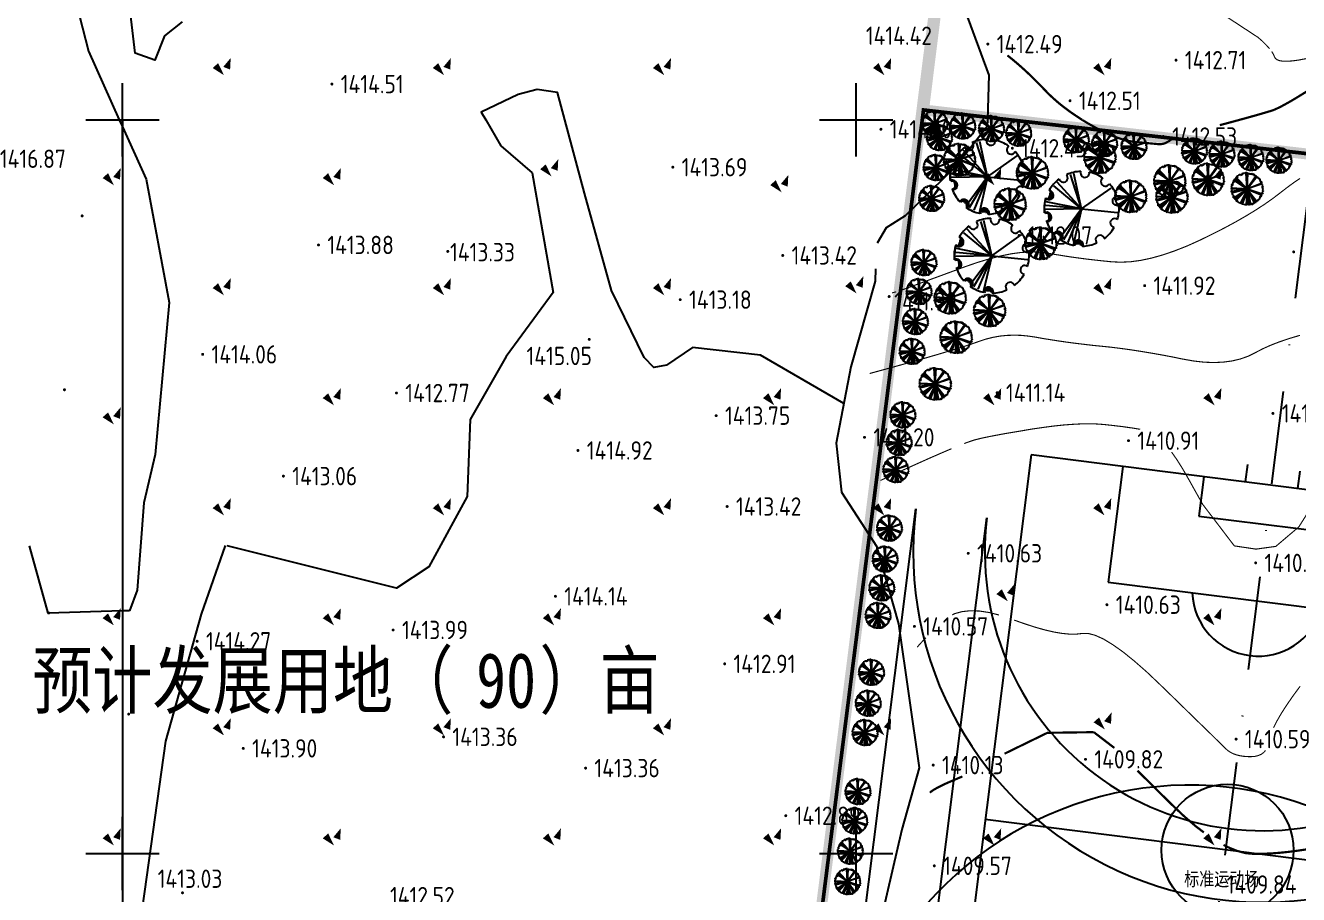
# Model space of a CAD drawing. Extents: x -2226 to 12369489, y -12501589 to 2275.
# Drawn here: x 5663518.8 to 5663692.3, y -6547813 to -6547694.5 of the extents above; entities that cross this region are included whole.
import ezdxf
from ezdxf.enums import TextEntityAlignment as Align

# ---------------------------------------------------------------- set-up
doc = ezdxf.new("R2010")
doc.units = 0
doc.header["$LTSCALE"] = 1000
doc.header["$MEASUREMENT"] = 0
doc.linetypes.add('DASHDOT', pattern=[25.4, 12.7, -6.35, 0, -6.35])
doc.linetypes.add('DIVIDE', pattern=[1.25, 0.5, -0.25, 0, -0.25, 0, -0.25])
doc.layers.get('0').update_dxf_attribs({"linetype": 'CONTINUOUS'})
for name, color, linetype in [('0-road', 33, 'CONTINUOUS'), ('0-tree', 93, 'CONTINUOUS'), ('PUB_TEXT', 7, 'CONTINUOUS'), ('体育块', 117, 'CONTINUOUS'), ('周边地形图', 8, 'CONTINUOUS'), ('围栏', 7, 'CONTINUOUS'), ('建筑', 50, 'CONTINUOUS'), ('用地红线', 1, 'DIVIDE')]:
    doc.layers.add(name, color=color, linetype=linetype)
doc.styles.add('HT', font='simhei.ttf', dxfattribs={"width": 0.8})
doc.styles.get("Standard").update_dxf_attribs({"font": 'GBENOR', "bigfont": 'GBCBIG'})
doc.linetypes.add('FENCELINE2', pattern='A,0.25,-0.1,[132,ltypeshp.shx,S=0.1,R=0,X=-0.1,Y=0],-0.1,1', length=1.45)

# ---------------------------------------------------------------- blocks, each defined once
blk = doc.blocks.new('gc090')
for points in [[(1.07, 1.45, 0, 1, 0), (0.52, 0.05, 1, 1, 0)], [(-1.02, 0.41, 1, 0, 0), (0.15, -0.9, 0, 0, 0)]]:
    blk.add_lwpolyline(points, format="xyseb")
blk = doc.blocks.new('WERRWW')
at = {"layer": '体育块', "color": 95, "linetype": 'DASHDOT'}
blk.add_line((4835954, -5346683), (4835954, -5521981), dxfattribs=at)
at = {"layer": '体育块', "color": 95}
for p, q in [((4873495, -5351963), (4873495, -5364992)), ((4883255, -5351963), (4873495, -5351963)), ((4883255, -5521972), (4883255, -5351963)), ((4832354, -5382683), (4832354, -5385083)), ((4839554, -5382683), (4839554, -5385083)), ((4868954, -5385083), (4802954, -5385083)), ((4802954, -5385083), (4802954, -5485283)), ((4815554, -5385083), (4815554, -5400983)), ((4826654, -5385083), (4826654, -5390483)), ((4845254, -5385083), (4845254, -5390483)), ((4856354, -5385083), (4856354, -5400983)), ((4868954, -5485283), (4868954, -5385083)), ((4826654, -5390483), (4845254, -5390483)), ((4788289, -5474207), (4788289, -5394341)), ((4798049, -5474207), (4798049, -5394341)), ((4873860, -5394341), (4873860, -5474207)), ((4815554, -5400983), (4856354, -5400983)), ((4868954, -5435183), (4802954, -5435183)), ((4815554, -5469219), (4856354, -5469219)), ((4815554, -5485119), (4815554, -5469219)), ((4856354, -5485119), (4856354, -5469219)), ((4826654, -5479719), (4845254, -5479719)), ((4826654, -5485119), (4826654, -5479719)), ((4845254, -5485119), (4845254, -5479719)), ((4802954, -5485283), (4868954, -5485283)), ((4832354, -5487689), (4832354, -5485289)), ((4839554, -5487689), (4839554, -5485289)), ((4832354, -5487689), (4839554, -5487689)), ((4873495, -5503673), (4873495, -5521972)), ((4873845, -5521972), (4883255, -5521972))]:
    blk.add_line(p, q, dxfattribs=at)
blk.add_circle((4836249, -5435183), 9000, dxfattribs=at)
for centre, radius, start, end in [((4835947, -5394341), 47658, 38.01301, 180), ((4835947, -5394341), 37898, 0, 180), ((4835954, -5399483), 9000, 189.5941, 350.4059), ((4835954, -5470719), 9000, 9.5941, 170.4059), ((4835947, -5474323), 47658, 179.82458, 321.98699), ((4835947, -5474323), 37898, 179.82458, 0.17542)]:
    blk.add_arc(centre, radius, start, end, dxfattribs=at)
blk = doc.blocks.new('wqeqweq')
at = {"layer": '0-tree', "color": 76}
for p, q in [((162996, -123115), (162976, -123208)), ((162976, -123208), (162986, -123177)), ((162986, -123177), (163162, -123136)), ((163120, -123033), (162996, -123115)), ((163162, -123136), (163038, -123167)), ((163038, -123167), (163110, -123208)), ((163141, -122868), (163120, -122991)), ((163120, -122991), (163120, -123033)), ((163244, -122806), (163141, -122826)), ((163141, -122826), (163141, -122868)), ((163244, -122713), (163193, -122713)), ((163193, -122713), (163244, -122806)), ((163203, -122744), (163306, -122672)), ((163224, -122682), (163203, -122744)), ((163275, -122579), (163224, -122579)), ((163224, -122579), (163224, -122682)), ((163244, -122775), (163244, -122713)), ((163317, -122517), (163275, -122579)), ((163306, -122672), (163327, -122754)), ((163399, -122475), (163317, -122517)), ((163327, -122754), (163409, -122775)), ((163430, -122465), (163399, -122475)), ((163409, -122775), (163451, -122702)), ((163451, -122651), (163420, -122630)), ((163420, -122630), (163440, -122713)), ((163492, -122352), (163430, -122465)), ((163440, -122713), (163513, -122702)), ((163451, -122702), (163451, -122651)), ((163533, -122269), (163492, -122352)), ((163513, -122372), (163585, -122331)), ((163554, -122434), (163513, -122372)), ((163513, -122702), (165084, -123763)), ((163585, -122259), (163533, -122269)), ((163533, -122455), (163647, -122279)), ((165084, -123763), (163533, -122455)), ((163585, -122393), (163554, -122434)), ((163585, -122331), (163585, -122259)), ((163595, -122362), (163585, -122393)), ((163647, -122352), (163595, -122362)), ((163647, -122104), (163626, -122207)), ((163626, -122207), (163647, -122166)), ((163688, -122042), (163647, -122104)), ((163647, -122166), (163709, -122176)), ((163647, -122279), (165084, -123763)), ((163730, -122290), (163647, -122352)), ((163761, -122228), (163657, -122238)), ((163657, -122238), (163657, -122269)), ((163657, -122269), (163657, -122290)), ((163657, -122290), (163730, -122290)), ((163761, -122042), (163688, -122042)), ((163709, -122176), (163771, -122187)), ((163812, -122021), (163761, -122042)), ((163771, -122187), (163761, -122228)), ((163905, -121939), (163812, -122021)), ((163967, -121939), (163905, -121939)), ((164050, -121836), (163967, -121908)), ((163967, -121908), (163967, -121939)), ((164143, -121836), (164050, -121836)), ((164184, -121836), (164143, -121836)), ((164163, -121856), (164184, -121836)), ((164174, -121929), (164163, -121856)), ((164246, -121918), (164174, -121929)), ((164266, -121877), (164246, -121918)), ((164380, -121836), (164266, -121877)), ((164421, -121681), (164339, -121702)), ((164339, -121702), (164339, -121784)), ((164339, -121784), (164390, -121784)), ((164421, -121856), (164380, -121836)), ((164390, -121784), (164411, -121753)), ((164411, -121753), (164442, -121815)), ((164483, -121702), (164421, -121681)), ((164442, -121815), (164421, -121825)), ((164421, -121825), (164421, -121856)), ((164545, -121691), (164483, -121702)), ((164638, -121629), (164545, -121691)), ((164741, -121650), (164638, -121629)), ((164762, -121681), (164741, -121650)), ((164803, -121609), (164762, -121681)), ((164855, -121598), (164803, -121609)), ((164979, -121598), (164855, -121598)), ((165084, -123763), (164948, -121609)), ((164948, -121609), (164969, -121650)), ((164969, -121650), (165031, -121660)), ((165062, -121609), (164979, -121598)), ((165031, -121660), (165062, -121691)), ((165041, -121640), (165062, -121609)), ((165041, -121691), (165041, -121640)), ((165092, -121681), (165041, -121691)), ((165062, -121691), (165092, -121691)), ((165084, -123763), (165185, -121629)), ((165092, -121691), (165084, -123763)), ((166311, -121991), (165084, -123763)), ((165084, -123763), (166383, -122063)), ((165084, -123763), (167044, -122971)), ((167147, -123084), (165084, -123763)), ((165123, -121660), (165092, -121681)), ((165154, -121691), (165123, -121660)), ((165144, -121733), (165154, -121691)), ((165185, -121629), (165258, -121681)), ((165258, -121681), (165196, -121702)), ((165196, -121702), (165247, -121712)), ((165247, -121712), (165330, -121671)), ((165330, -121671), (165351, -121650)), ((165351, -121650), (165454, -121702)), ((165454, -121702), (165516, -121702)), ((165516, -121702), (165536, -121702)), ((165536, -121702), (165660, -121702)), ((165722, -121753), (165640, -121681)), ((165640, -121681), (165733, -121753)), ((165660, -121702), (165722, -121753)), ((165733, -121753), (165753, -121774)), ((165753, -121774), (165805, -121774)), ((165805, -121774), (165784, -121691)), ((165784, -121691), (165857, -121712)), ((165857, -121712), (165980, -121774)), ((166032, -121898), (165929, -121794)), ((165929, -121794), (165960, -121877)), ((165960, -121877), (166063, -121918)), ((165980, -121774), (166032, -121898)), ((166063, -121918), (166177, -121980)), ((166177, -121980), (166197, -121960)), ((166197, -121960), (166311, -121991)), ((166301, -122032), (166228, -121970)), ((166228, -121970), (166228, -122021)), ((166228, -122021), (166311, -122104)), ((166332, -122094), (166301, -122032)), ((166311, -122104), (166435, -122187)), ((166466, -122166), (166332, -122094)), ((166383, -122063), (166383, -122145)), ((166383, -122145), (166466, -122187)), ((166435, -122187), (166528, -122279)), ((166486, -122197), (166466, -122166)), ((166466, -122187), (166559, -122248)), ((166569, -122218), (166486, -122197)), ((166528, -122279), (166600, -122310)), ((166559, -122248), (166569, -122218)), ((166600, -122310), (166631, -122290)), ((166631, -122290), (166776, -122403)), ((166776, -122403), (166807, -122527)), ((166807, -122527), (166910, -122692)), ((166910, -122692), (166858, -122672)), ((166858, -122672), (166858, -122692)), ((166858, -122692), (166899, -122795)), ((166899, -122795), (166920, -122816)), ((166920, -122816), (166982, -122754)), ((166972, -122899), (166930, -122785)), ((167044, -122971), (166972, -122899)), ((166982, -122754), (167013, -122806)), ((167013, -122806), (167034, -122878)), ((167034, -122878), (167044, -123002)), ((167044, -123002), (167065, -123084)), ((167065, -123084), (167127, -123095)), ((167127, -123105), (167085, -123198)), ((167127, -123095), (167147, -123084)), ((162996, -123363), (162893, -123476)), ((162893, -123476), (162924, -123507)), ((162893, -123837), (162934, -123879)), ((162955, -124095), (162914, -124064)), ((162914, -124064), (162934, -124157)), ((162924, -123507), (162924, -123631)), ((162924, -123631), (162924, -123703)), ((162924, -123703), (162986, -123641)), ((162934, -123879), (162965, -123951)), ((162934, -124157), (162945, -124250)), ((162955, -123786), (162945, -123755)), ((162955, -124023), (162945, -124075)), ((162945, -124075), (162976, -124075)), ((162945, -124250), (163017, -124261)), ((165084, -123763), (162955, -123786)), ((165084, -123763), (162955, -124188)), ((162965, -123951), (162955, -123992)), ((162955, -123992), (162955, -124023)), ((162955, -124147), (162955, -124095)), ((162955, -124188), (162955, -124147)), ((163017, -123270), (162976, -123322)), ((162976, -123322), (162996, -123363)), ((162976, -124075), (165084, -123763)), ((162986, -123641), (165084, -123763)), ((163027, -124384), (162996, -124405)), ((162996, -124405), (163058, -124488)), ((163048, -123353), (163017, -123270)), ((163017, -124261), (163079, -124281)), ((163058, -124395), (163027, -124384)), ((163058, -123260), (163048, -123353)), ((163089, -124291), (163048, -124302)), ((163048, -124302), (163058, -124395)), ((163100, -123239), (163058, -123239)), ((163058, -123239), (163058, -123260)), ((163058, -124488), (163069, -124570)), ((165041, -123788), (163065, -124290)), ((163069, -124570), (163100, -124570)), ((163079, -124281), (163089, -124291)), ((163110, -123208), (163100, -123239)), ((163100, -124570), (163141, -124601)), ((163141, -124601), (163151, -124642)), ((163151, -124642), (163151, -124735)), ((163151, -124735), (163162, -124818)), ((163162, -124818), (163358, -124807)), ((163224, -124869), (163203, -124807)), ((163203, -124807), (163306, -124880)), ((163224, -124972), (163224, -124869)), ((163306, -124880), (163327, -124797)), ((163327, -124797), (163409, -124776)), ((163358, -124807), (163337, -124880)), ((163409, -124776), (163451, -124849)), ((163420, -124921), (163440, -124838)), ((163451, -124900), (163420, -124921)), ((163440, -124838), (163513, -124849)), ((163451, -124849), (163451, -124900)), ((163513, -124849), (165084, -123788)), ((165084, -123788), (163533, -125096)), ((163647, -125272), (165084, -123788)), ((165106, -123778), (164211, -125622)), ((165078, -123825), (164426, -125734)), ((165084, -123788), (164948, -125942)), ((165092, -125860), (165084, -123788)), ((165084, -123788), (165185, -125922)), ((166311, -125561), (165084, -123788)), ((165084, -123788), (166383, -125488)), ((167147, -124467), (165084, -123788)), ((165084, -123788), (167044, -124580)), ((165087, -123778), (165534, -125864)), ((165087, -123797), (166056, -125631)), ((165087, -123806), (165339, -125883)), ((166807, -125024), (166910, -124859)), ((166858, -124859), (166899, -124756)), ((166910, -124859), (166858, -124880)), ((166858, -124880), (166858, -124859)), ((166899, -124756), (166920, -124735)), ((166920, -124735), (166982, -124797)), ((166972, -124653), (166930, -124766)), ((167044, -124580), (166972, -124653)), ((166982, -124797), (167013, -124745)), ((167013, -124745), (167034, -124673)), ((167034, -124673), (167044, -124549)), ((167044, -124549), (167065, -124467)), ((167065, -124467), (167127, -124457)), ((167085, -123198), (167127, -123229)), ((167137, -124446), (167096, -124426)), ((167096, -124426), (167096, -124488)), ((167127, -123229), (167168, -123249)), ((167127, -124457), (167147, -124467)), ((167168, -123249), (167137, -123373)), ((167137, -123373), (167158, -123425)), ((167168, -123538), (167137, -123662)), ((167137, -123662), (167168, -123672)), ((167168, -124168), (167137, -124178)), ((167137, -124178), (167137, -124343)), ((167137, -124343), (167158, -124343)), ((167178, -124415), (167137, -124446)), ((167158, -123425), (167168, -123538)), ((167261, -123796), (167158, -123889)), ((167158, -123889), (167168, -123992)), ((167158, -124343), (167220, -124312)), ((167281, -123445), (167168, -123590)), ((167168, -123672), (167178, -123559)), ((167168, -123590), (167189, -123672)), ((167168, -123992), (167261, -124013)), ((167261, -124085), (167168, -124168)), ((167178, -123456), (167281, -123445)), ((167178, -123559), (167178, -123456)), ((167220, -124312), (167178, -124415)), ((167189, -123672), (167261, -123796)), ((167261, -124013), (167261, -124085)), ((163275, -124972), (163224, -124972)), ((163317, -125034), (163275, -124972)), ((163399, -125076), (163317, -125034)), ((163430, -125086), (163399, -125076)), ((163492, -125199), (163430, -125086)), ((163533, -125282), (163492, -125199)), ((163554, -125117), (163513, -125179)), ((163513, -125179), (163585, -125220)), ((163533, -125096), (163647, -125272)), ((163585, -125292), (163533, -125282)), ((163585, -125158), (163554, -125117)), ((163595, -125189), (163585, -125158)), ((163585, -125220), (163585, -125292)), ((163647, -125199), (163595, -125189)), ((163647, -125447), (163626, -125344)), ((163626, -125344), (163647, -125385)), ((163730, -125261), (163647, -125199)), ((163647, -125385), (163709, -125375)), ((163688, -125509), (163647, -125447)), ((163657, -125282), (163657, -125261)), ((163657, -125261), (163730, -125261)), ((163657, -125313), (163657, -125282)), ((163761, -125323), (163657, -125313)), ((163761, -125509), (163688, -125509)), ((163709, -125375), (163771, -125365)), ((163771, -125365), (163761, -125323)), ((163812, -125530), (163761, -125509)), ((163905, -125612), (163812, -125530)), ((163967, -125612), (163905, -125612)), ((163967, -125643), (163967, -125612)), ((164050, -125715), (163967, -125643)), ((164143, -125715), (164050, -125715)), ((164184, -125715), (164143, -125715)), ((164174, -125623), (164163, -125695)), ((164163, -125695), (164184, -125715)), ((164246, -125633), (164174, -125623)), ((164266, -125674), (164246, -125633)), ((164380, -125715), (164266, -125674)), ((164339, -125850), (164339, -125767)), ((164339, -125767), (164390, -125767)), ((164421, -125870), (164339, -125850)), ((164421, -125695), (164380, -125715)), ((164390, -125767), (164411, -125798)), ((164411, -125798), (164442, -125736)), ((164421, -125726), (164421, -125695)), ((164442, -125736), (164421, -125726)), ((164483, -125850), (164421, -125870)), ((164545, -125860), (164483, -125850)), ((164638, -125922), (164545, -125860)), ((164741, -125901), (164638, -125922)), ((164762, -125870), (164741, -125901)), ((164803, -125942), (164762, -125870)), ((164855, -125953), (164803, -125942)), ((164979, -125953), (164855, -125953)), ((164948, -125942), (164969, -125901)), ((164969, -125901), (165031, -125891)), ((165062, -125942), (164979, -125953)), ((165031, -125891), (165062, -125860)), ((165092, -125870), (165041, -125860)), ((165041, -125860), (165041, -125911)), ((165041, -125911), (165062, -125942)), ((165062, -125860), (165092, -125860)), ((165123, -125891), (165092, -125870)), ((165154, -125860), (165123, -125891)), ((165144, -125819), (165154, -125860)), ((165185, -125922), (165258, -125870)), ((165196, -125850), (165247, -125839)), ((165258, -125870), (165196, -125850)), ((165247, -125839), (165330, -125880)), ((165330, -125880), (165351, -125901)), ((165351, -125901), (165454, -125850)), ((165454, -125850), (165516, -125850)), ((165516, -125850), (165536, -125850)), ((165536, -125850), (165660, -125850)), ((165722, -125798), (165640, -125870)), ((165640, -125870), (165733, -125798)), ((165660, -125850), (165722, -125798)), ((165733, -125798), (165753, -125777)), ((165753, -125777), (165805, -125777)), ((165805, -125777), (165784, -125860)), ((165784, -125860), (165857, -125839)), ((165857, -125839), (165980, -125777)), ((166032, -125653), (165929, -125757)), ((165929, -125757), (165960, -125674)), ((165960, -125674), (166063, -125633)), ((165980, -125777), (166032, -125653)), ((166063, -125633), (166177, -125571)), ((166177, -125571), (166197, -125592)), ((166197, -125592), (166311, -125561)), ((166228, -125530), (166311, -125447)), ((166301, -125519), (166228, -125581)), ((166228, -125581), (166228, -125530)), ((166332, -125457), (166301, -125519)), ((166311, -125447), (166435, -125365)), ((166466, -125385), (166332, -125457)), ((166383, -125406), (166466, -125365)), ((166383, -125488), (166383, -125406)), ((166435, -125365), (166528, -125272)), ((166466, -125365), (166559, -125303)), ((166486, -125354), (166466, -125385)), ((166569, -125334), (166486, -125354)), ((166528, -125272), (166600, -125241)), ((166559, -125303), (166569, -125334)), ((166600, -125241), (166631, -125261)), ((166631, -125261), (166776, -125148)), ((166776, -125148), (166807, -125024))]:
    blk.add_line(p, q, dxfattribs=at)
for centre, radius in [((165078, -123769), 85.9), ((165069, -123732), 75.1), ((165056, -123787), 34.9), ((165106, -123778), 75.1), ((165083, -123767), 42.8)]:
    blk.add_circle(centre, radius, dxfattribs=at)
blk = doc.blocks.new('*X40')
at = {"color": 0}
for p, q in [((122538.811, 22768.943), (122538.826, 22768.958)), ((122538.821, 22768.918), (122538.86, 22768.957)), ((122538.831, 22768.893), (122538.885, 22768.947)), ((122538.842, 22768.868), (122538.904, 22768.93)), ((122538.852, 22768.843), (122538.922, 22768.913)), ((122538.862, 22768.818), (122538.934, 22768.89)), ((122538.872, 22768.793), (122538.939, 22768.859)), ((122538.883, 22768.768), (122538.944, 22768.829)), ((122539.177, 22768.425), (122539.188, 22768.437)), ((122539.196, 22768.409), (122539.222, 22768.435)), ((122539.215, 22768.393), (122539.244, 22768.422)), ((122539.234, 22768.376), (122539.264, 22768.406)), ((122539.253, 22768.36), (122539.284, 22768.391)), ((122539.272, 22768.344), (122539.295, 22768.367)), ((122539.291, 22768.328), (122539.301, 22768.337)), ((122539.71, 22768.18), (122539.76, 22768.23)), ((122539.746, 22768.181), (122539.807, 22768.243)), ((122539.782, 22768.182), (122539.839, 22768.239)), ((122539.818, 22768.183), (122539.858, 22768.223)), ((122539.854, 22768.183), (122539.877, 22768.206)), ((122539.89, 22768.184), (122539.897, 22768.19)), ((122540.297, 22768.308), (122540.409, 22768.42)), ((122540.3, 22768.346), (122540.367, 22768.413)), ((122540.338, 22768.314), (122540.435, 22768.411)), ((122540.425, 22768.365), (122540.461, 22768.402))]:
    blk.add_line(p, q, dxfattribs=at)
blk = doc.blocks.new('sdasda')
at = {"layer": '0-tree', "color": 95}
for points in [[(1031345, -10237122), (1030991, -10235522)], [(1031345, -10237122), (1030076, -10236086)], [(1031345, -10237122), (1030236, -10235916)], [(1031345, -10237122), (1030845, -10235562)], [(1031345, -10237122), (1032685, -10236179)], [(1031345, -10237122), (1029707, -10237160)], [(1031345, -10237122), (1029713, -10236974)], [(1031345, -10237122), (1029739, -10236800)], [(1031345, -10237122), (1030373, -10238441)], [(1031345, -10237122), (1030516, -10238535)], [(1031345, -10237122), (1030717, -10238635)], [(1031345, -10237122), (1030980, -10238719)], [(1031345, -10237122), (1032975, -10237288)]]:
    blk.add_lwpolyline(points, dxfattribs=at)
blk.add_circle((1031345, -10237122), 48, dxfattribs=at)
for centre, radius, start, end in [((1031345, -10237122), 1698, 91.2865, 114.15669), ((1031495, -10235495), 201, 159.55781, 9.88594), ((1031345, -10237122), 1698, 55.2865, 78.15669), ((1031345, -10237122), 1698, 127.2865, 150.15669), ((1030510, -10235717), 201, 195.55781, 45.88594), ((1032423, -10235894), 201, 123.55781, 333.88594), ((1031345, -10237122), 1698, 19.2865, 42.15669), ((1031335, -10237121), 1698, 163.2865, 186.15669), ((1031345, -10237122), 1698, 163.2865, 186.15669), ((1029805, -10236465), 197, 240.49953, 73.06727), ((1029835, -10236482), 197, 230.26604, 66.20662), ((1029844, -10236476), 201, 231.55781, 81.88594), ((1029839, -10236494), 197, 240.49953, 73.06727), ((1029869, -10236510), 197, 230.26604, 66.20662), ((1032939, -10236762), 201, 87.55781, 297.88594), ((1029751, -10237481), 201, 267.55781, 117.88594), ((1029746, -10237485), 197, 266.26604, 102.20662), ((1031345, -10237122), 1698, 343.2865, 6.15669), ((1029712, -10237490), 197, 276.49953, 109.06727), ((1029745, -10237518), 197, 276.49953, 109.06727), ((1029779, -10237514), 197, 266.26604, 102.20662), ((1031345, -10237122), 1698, 199.2865, 222.15669), ((1032846, -10237767), 201, 51.55781, 261.88594), ((1030238, -10238374), 197, 312.49953, 145.06727), ((1030267, -10238350), 201, 303.55781, 153.88594), ((1030272, -10238402), 197, 312.49953, 145.06727), ((1030263, -10238350), 197, 302.26604, 138.20662), ((1030297, -10238379), 197, 302.26604, 138.20662), ((1032179, -10238526), 201, 15.55781, 225.88594), ((1031345, -10237122), 1698, 307.2865, 330.15669), ((1031335, -10237121), 1698, 235.2865, 258.15669), ((1031345, -10237122), 1698, 235.2865, 258.15669), ((1031184, -10238779), 197, 348.49953, 181.06727), ((1031195, -10238749), 201, 339.55781, 189.88594), ((1031190, -10238746), 197, 338.26604, 174.20662), ((1031217, -10238808), 197, 348.49953, 181.06727), ((1031224, -10238774), 197, 338.26604, 174.20662), ((1031345, -10237122), 1698, 271.2865, 294.15669)]:
    blk.add_arc(centre, radius, start, end, dxfattribs=at)
at = {"layer": '0-tree', "color": 95, "xscale": 1600.000000107205, "yscale": 1600.000000105892, "zscale": 1600.000000106431, "rotation": 319.5837492701922}
blk.add_blockref('*X40', (-171861925, 89141346), dxfattribs=at)

msp = doc.modelspace()

# ---------------------------------------------------------------- linework, layer by layer
at = {"layer": '周边地形图'}
for p, q in [((5663532, -6547712.41), (5663532, -6547702.41)), ((5663632, -6547712.41), (5663632, -6547702.41)), ((5663527, -6547707.41), (5663537, -6547707.41)), ((5663627, -6547707.41), (5663637, -6547707.41)), ((5663532, -6547812.41), (5663532, -6547802.41)), ((5663632, -6547812.41), (5663632, -6547802.41)), ((5663527, -6547807.41), (5663537, -6547807.41)), ((5663627, -6547807.41), (5663637, -6547807.41))]:
    msp.add_line(p, q, dxfattribs=at)
at = {"layer": '周边地形图', "flags": 128}
for points in [[(5663506.34, -6547541.76), (5663510.12, -6547564.95), (5663520.82, -6547574.55), (5663520.67, -6547592.87), (5663520.33, -6547613), (5663523.3, -6547627.6), (5663519.54, -6547637.7), (5663521.72, -6547666.3), (5663524.14, -6547686.63), (5663524.55, -6547687.05), (5663527.36, -6547698.06), (5663531.57, -6547707.41)], [(5663694.97, -6547578.82), (5663687.81, -6547584.19), (5663685.25, -6547586.55), (5663678.84, -6547584.22), (5663669.23, -6547581.33), (5663660.43, -6547578.81), (5663655.62, -6547581.57), (5663648.96, -6547590.53), (5663645.29, -6547607.63), (5663640.46, -6547607.51), (5663631.31, -6547640.56), (5663642.21, -6547643.02), (5663641.97, -6547648.01), (5663644.68, -6547651.05), (5663640.88, -6547667.33), (5663643.52, -6547683.57), (5663650.08, -6547701.3), (5663649.88, -6547707.41)], [(5663540.15, -6547694.06), (5663537.74, -6547695.97), (5663536.41, -6547699.27), (5663533.73, -6547698.34), (5663533, -6547692.16)], [(5663592.28, -6547707.41), (5663591.28, -6547703.67), (5663588.52, -6547703.26), (5663585.94, -6547703.96), (5663580.9, -6547706.37), (5663581.51, -6547707.41)], [(5663531.57, -6547707.41), (5663532, -6547708.36)], [(5663531.57, -6547707.41), (5663532, -6547708.36)], [(5663532, -6547707.41), (5663532, -6547986.58)], [(5663581.51, -6547707.41), (5663583.58, -6547710.94), (5663587.84, -6547714.61), (5663590.71, -6547730.96), (5663584.31, -6547739.66), (5663579.4, -6547748.25), (5663578.99, -6547758.74), (5663573.76, -6547768.34), (5663569.34, -6547771.22), (5663546.25, -6547765.48)], [(5663630.32, -6547746.05), (5663618.95, -6547739.49), (5663609.67, -6547738.46), (5663606.16, -6547740.84), (5663604.42, -6547741.15), (5663603.09, -6547739.78), (5663598.65, -6547730.67), (5663594.94, -6547717.4), (5663592.28, -6547707.41)], [(5663649.88, -6547707.41), (5663649.85, -6547708.32), (5663645.61, -6547713.72), (5663638.68, -6547720.5), (5663636.06, -6547722.13), (5663634.86, -6547724.22)], [(5663532, -6547708.36), (5663535.23, -6547715.51), (5663538.34, -6547732.3), (5663536.44, -6547753.04), (5663534.89, -6547759.62), (5663534.01, -6547771.5), (5663532.95, -6547774.32)], [(5663634.6, -6547727.7), (5663634.59, -6547729.38), (5663631.27, -6547741.08), (5663629.28, -6547751.47), (5663629.98, -6547758.16), (5663634.76, -6547765.5), (5663637.76, -6547776.11), (5663640.55, -6547795.74), (5663638.19, -6547804.13), (5663634.84, -6547818.61)], [(5663532, -6547774.35), (5663521.87, -6547774.63), (5663519.31, -6547765.48)], [(5663534.73, -6547814.84), (5663537.91, -6547792.09), (5663542.79, -6547774.78), (5663546.05, -6547765.43)], [(5663532.95, -6547774.32), (5663532, -6547774.35)]]:
    msp.add_lwpolyline(points, dxfattribs=at)
at = {"layer": '周边地形图'}
for points, const_width in [([(5663675.86, -6547689.02), (5663686.77, -6547696.18), (5663687.29, -6547696.64), (5663687.74, -6547697.08), (5663688.12, -6547697.48), (5663688.32, -6547697.72)], 0.15), ([(5663652.6, -6547698.63), (5663652.77, -6547698.76), (5663653.4, -6547699.27), (5663654.03, -6547699.8), (5663654.64, -6547700.34), (5663655.25, -6547700.9), (5663655.86, -6547701.47), (5663656.45, -6547702.06), (5663657.04, -6547702.66), (5663657.63, -6547703.27), (5663658.23, -6547703.89), (5663658.88, -6547704.5), (5663659.57, -6547705.1), (5663660.31, -6547705.69), (5663661.1, -6547706.28), (5663661.93, -6547706.85), (5663662.79, -6547707.41)], 0.3), ([(5663688.6, -6547698.09), (5663688.69, -6547698.2), (5663688.87, -6547698.52), (5663688.99, -6547698.81), (5663689.13, -6547699.05), (5663689.38, -6547699.23), (5663689.73, -6547699.35), (5663690.2, -6547699.42), (5663690.78, -6547699.42), (5663691.47, -6547699.37), (5663692.27, -6547699.26), (5663693.17, -6547699.09), (5663694.09, -6547698.9), (5663694.37, -6547698.84)], 0.15), ([(5663684.21, -6547707.41), (5663685.18, -6547707.15), (5663686.17, -6547706.87), (5663687.01, -6547706.63), (5663687.7, -6547706.43), (5663688.24, -6547706.27), (5663688.64, -6547706.15), (5663688.99, -6547706.02), (5663689.4, -6547705.83), (5663689.89, -6547705.59), (5663690.43, -6547705.3), (5663691.04, -6547704.96), (5663691.72, -6547704.56), (5663692.46, -6547704.11), (5663693.27, -6547703.61), (5663694.09, -6547703.1), (5663694.85, -6547702.65), (5663695.56, -6547702.25), (5663696.22, -6547701.91), (5663696.8, -6547701.63)], 0.3), ([(5663662.79, -6547707.41), (5663662.8, -6547707.42), (5663663.72, -6547707.97), (5663664.65, -6547708.49), (5663665.53, -6547708.95), (5663666.37, -6547709.35), (5663667.17, -6547709.68), (5663667.93, -6547709.96), (5663668.65, -6547710.17), (5663669.33, -6547710.32), (5663669.97, -6547710.41), (5663670.55, -6547710.47), (5663671.08, -6547710.52), (5663671.56, -6547710.57), (5663671.98, -6547710.61), (5663672.34, -6547710.64), (5663672.64, -6547710.67), (5663672.88, -6547710.69), (5663673.07, -6547710.71), (5663673.23, -6547710.72), (5663673.38, -6547710.72), (5663673.52, -6547710.72), (5663673.66, -6547710.7), (5663673.79, -6547710.68), (5663673.92, -6547710.65), (5663674.04, -6547710.61), (5663674.15, -6547710.56), (5663674.26, -6547710.51), (5663674.36, -6547710.45), (5663674.46, -6547710.39), (5663674.56, -6547710.34), (5663674.66, -6547710.28), (5663674.75, -6547710.21), (5663674.84, -6547710.15), (5663674.92, -6547710.09), (5663675.09, -6547710), (5663675.31, -6547709.92)], 0.3), ([(5663681.54, -6547708.13), (5663682.75, -6547707.81), (5663684.04, -6547707.46), (5663684.21, -6547707.41)], 0.3), ([(5663640.65, -6547729.7), (5663640.76, -6547729.66), (5663642.04, -6547729.19), (5663643.46, -6547728.67), (5663645.03, -6547728.09), (5663646.76, -6547727.45), (5663648.5, -6547726.85), (5663650.15, -6547726.35), (5663651.71, -6547725.95), (5663653.16, -6547725.66), (5663654.51, -6547725.48), (5663655.77, -6547725.4), (5663656.93, -6547725.43), (5663657.99, -6547725.56), (5663659.01, -6547725.74), (5663660.06, -6547725.91), (5663661.13, -6547726.08), (5663662.22, -6547726.23), (5663663.34, -6547726.38), (5663664.48, -6547726.51), (5663665.65, -6547726.64), (5663666.84, -6547726.76), (5663668.08, -6547726.81), (5663669.39, -6547726.75), (5663670.78, -6547726.56), (5663672.24, -6547726.25), (5663673.77, -6547725.82), (5663675.38, -6547725.27), (5663677.06, -6547724.61), (5663678.81, -6547723.82), (5663680.55, -6547722.97), (5663682.18, -6547722.14), (5663683.7, -6547721.32), (5663685.13, -6547720.5), (5663686.44, -6547719.7), (5663687.65, -6547718.91), (5663688.76, -6547718.13), (5663689.76, -6547717.37), (5663690.7, -6547716.64), (5663691.6, -6547715.98), (5663692.47, -6547715.4)], 0.15), ([(5663638.25, -6547730.59), (5663640.76, -6547729.66)], 0.15), ([(5663636.87, -6547730.99), (5663637.44, -6547730.85)], 0.15), ([(5663633.83, -6547741.98), (5663636.55, -6547741.24), (5663639.02, -6547740.55), (5663641.26, -6547739.92), (5663643.25, -6547739.34), (5663644.99, -6547738.82), (5663646.5, -6547738.36), (5663647.75, -6547737.95), (5663648.77, -6547737.59), (5663649.67, -6547737.29), (5663650.59, -6547737.06), (5663651.53, -6547736.89), (5663652.48, -6547736.79), (5663653.45, -6547736.76), (5663654.44, -6547736.78), (5663655.44, -6547736.88), (5663656.46, -6547737.03), (5663657.5, -6547737.22), (5663658.57, -6547737.39), (5663659.66, -6547737.56), (5663660.77, -6547737.72), (5663661.91, -6547737.87), (5663663.08, -6547738.01), (5663664.27, -6547738.15), (5663665.48, -6547738.27), (5663666.73, -6547738.4), (5663668.01, -6547738.56), (5663669.33, -6547738.74), (5663670.69, -6547738.95), (5663672.09, -6547739.18), (5663673.52, -6547739.43), (5663675, -6547739.71), (5663676.51, -6547740.02), (5663678, -6547740.28), (5663679.41, -6547740.44), (5663680.76, -6547740.49), (5663682.03, -6547740.43), (5663683.22, -6547740.27), (5663684.35, -6547740), (5663685.4, -6547739.63), (5663686.37, -6547739.15), (5663687.36, -6547738.63), (5663688.47, -6547738.13), (5663689.69, -6547737.66), (5663691.02, -6547737.21), (5663692.46, -6547736.78)], 0.15), ([(5663646.71, -6547751.53), (5663647.44, -6547751.26), (5663648.08, -6547751.05), (5663648.66, -6547750.9), (5663649.35, -6547750.74), (5663650.17, -6547750.57), (5663651.12, -6547750.39), (5663652.18, -6547750.19), (5663653.37, -6547749.99), (5663654.68, -6547749.77), (5663656.11, -6547749.53), (5663657.57, -6547749.32), (5663658.95, -6547749.14), (5663660.26, -6547749), (5663661.5, -6547748.91), (5663662.66, -6547748.85), (5663663.74, -6547748.84), (5663664.75, -6547748.86), (5663665.69, -6547748.93), (5663666.57, -6547749.02), (5663667.41, -6547749.12), (5663668.21, -6547749.21), (5663668.96, -6547749.32), (5663669.68, -6547749.42), (5663670.36, -6547749.53), (5663670.57, -6547749.57)], 0.15), ([(5663670.57, -6547749.57), (5663670.69, -6547749.59)], 0.15), ([(5663635.3, -6547756.56), (5663637.84, -6547755.39), (5663640.12, -6547754.36), (5663642.13, -6547753.46), (5663643.86, -6547752.71), (5663644.98, -6547752.23)], 0.15), ([(5663674.97, -6547752.69), (5663675.69, -6547753.72), (5663676.5, -6547755.01), (5663677.35, -6547756.49), (5663678.19, -6547758), (5663678.99, -6547759.42), (5663679.21, -6547759.82), (5663683.52, -6547765.48), (5663686.47, -6547765.92), (5663689.17, -6547765.55), (5663692.32, -6547762.88), (5663692.78, -6547762.15), (5663693.82, -6547760.49), (5663694.37, -6547759.67)], 0.15), ([(5663645.06, -6547774.9), (5663645.4, -6547774.72), (5663646.42, -6547774.44), (5663647.55, -6547774.32), (5663648.79, -6547774.36), (5663650.16, -6547774.57), (5663651.45, -6547774.9)], 0.15), ([(5663653.51, -6547775.59), (5663654.83, -6547776.06), (5663656.31, -6547776.54), (5663657.68, -6547776.93), (5663658.93, -6547777.22), (5663660.07, -6547777.41), (5663661.09, -6547777.51), (5663661.99, -6547777.51), (5663662.78, -6547777.42), (5663663.58, -6547777.41), (5663664.54, -6547777.66), (5663665.66, -6547778.16), (5663666.92, -6547778.92), (5663668.35, -6547779.93), (5663669.92, -6547781.2), (5663671.65, -6547782.72), (5663673.53, -6547784.51), (5663675.38, -6547786.31), (5663677.02, -6547787.91), (5663678.45, -6547789.31), (5663679.67, -6547790.49), (5663680.67, -6547791.47), (5663681.46, -6547792.25), (5663682.04, -6547792.82), (5663682.41, -6547793.18), (5663682.69, -6547793.42), (5663683.01, -6547793.63), (5663683.37, -6547793.81), (5663683.77, -6547793.95), (5663684.21, -6547794.07), (5663684.68, -6547794.15), (5663685.2, -6547794.2), (5663685.75, -6547794.21), (5663686.3, -6547794.18), (5663686.78, -6547794.06), (5663687.2, -6547793.88), (5663687.56, -6547793.61), (5663687.77, -6547793.37)], 0.15), ([(5663640.31, -6547779.3), (5663640.47, -6547779.09), (5663640.72, -6547778.81), (5663641.03, -6547778.47), (5663641.43, -6547778.07), (5663641.49, -6547778)], 0.15), ([(5663688.87, -6547790.27), (5663689.26, -6547789.47), (5663689.85, -6547788.44), (5663690.58, -6547787.29), (5663691.46, -6547786.01), (5663692.49, -6547784.61)], 0.15), ([(5663652.2, -6547793.81), (5663658.04, -6547790.96), (5663664.37, -6547790.87)], 0.3), ([(5663664.37, -6547790.87), (5663667.17, -6547793.02)], 0.3), ([(5663670.32, -6547796.12), (5663670.48, -6547796.28), (5663671.82, -6547797.6), (5663673.31, -6547799.07), (5663674.94, -6547800.69), (5663676.62, -6547802.28), (5663678.22, -6547803.66), (5663679.37, -6547804.54)], 0.3), ([(5663642.04, -6547799.12), (5663642.22, -6547798.96), (5663642.51, -6547798.75), (5663642.93, -6547798.51), (5663643.46, -6547798.24), (5663644.11, -6547797.92), (5663644.88, -6547797.58), (5663645.77, -6547797.2), (5663646.46, -6547796.91)], 0.3), ([(5663682.05, -6547806.24), (5663682.56, -6547806.51), (5663683.85, -6547807.04), (5663685.07, -6547807.36), (5663686.22, -6547807.47), (5663687.35, -6547807.45), (5663688.52, -6547807.4), (5663689.73, -6547807.31), (5663690.98, -6547807.18), (5663692.27, -6547807.01), (5663693.6, -6547806.81)], 0.3)]:
    msp.add_lwpolyline(points, dxfattribs=dict(at, const_width=const_width))
at = {"layer": '周边地形图', "const_width": 0.2, "flags": 128}
for points in [[(5663649.83, -6547697.08, 1), (5663650.03, -6547697.08, 1)], [(5663675.48, -6547699.27, 1), (5663675.68, -6547699.27, 1)], [(5663560.44, -6547702.53, 1), (5663560.64, -6547702.53, 1)], [(5663661.03, -6547704.8, 1), (5663661.23, -6547704.8, 1)], [(5663635.26, -6547708.69, 1), (5663635.46, -6547708.69, 1)], [(5663673.74, -6547709.68, 1), (5663673.94, -6547709.68, 1)], [(5663653.17, -6547711.28, 1), (5663653.37, -6547711.28, 1)], [(5663606.9, -6547713.86, 1), (5663607.1, -6547713.86, 1)], [(5663526.4, -6547720.5, 1), (5663526.6, -6547720.5, 1)], [(5663654.08, -6547723.16, 1), (5663654.28, -6547723.16, 1)], [(5663558.61, -6547724.46, 1), (5663558.81, -6547724.46, 1)], [(5663576.23, -6547725.34, 1), (5663576.43, -6547725.34, 1)], [(5663691.51, -6547725.41, 1), (5663691.71, -6547725.41, 1)], [(5663621.88, -6547725.89, 1), (5663622.08, -6547725.89, 1)], [(5663671.2, -6547730.01, 1), (5663671.4, -6547730.01, 1)], [(5663607.91, -6547731.92, 1), (5663608.11, -6547731.92, 1)], [(5663636.38, -6547731.49, 1), (5663636.58, -6547731.49, 1)], [(5663595.51, -6547737.33, 1), (5663595.71, -6547737.33, 1)], [(5663542.83, -6547739.37, 1), (5663543.03, -6547739.37, 1)], [(5663523.99, -6547744.2, 1), (5663524.19, -6547744.2, 1)], [(5663651.09, -6547744.6, 1), (5663651.29, -6547744.6, 1)], [(5663569.23, -6547744.64, 1), (5663569.43, -6547744.64, 1)], [(5663612.81, -6547747.73, 1), (5663613.01, -6547747.73, 1)], [(5663688.68, -6547747.42, 1), (5663688.88, -6547747.42, 1)], [(5663633.02, -6547750.68, 1), (5663633.22, -6547750.68, 1)], [(5663669, -6547751.14, 1), (5663669.2, -6547751.14, 1)], [(5663593.97, -6547752.47, 1), (5663594.17, -6547752.47, 1)], [(5663553.83, -6547755.97, 1), (5663554.03, -6547755.97, 1)], [(5663614.3, -6547760.11, 1), (5663614.5, -6547760.11, 1)], [(5663647.16, -6547766.49, 1), (5663647.36, -6547766.49, 1)], [(5663686.33, -6547767.8, 1), (5663686.53, -6547767.8, 1)], [(5663590.9, -6547772.35, 1), (5663591.1, -6547772.35, 1)], [(5663666.06, -6547773.5, 1), (5663666.26, -6547773.5, 1)], [(5663521.85, -6547774.63, 1), (5663522.05, -6547774.63, 1)], [(5663568.78, -6547776.94, 1), (5663568.98, -6547776.94, 1)], [(5663639.82, -6547776.45, 1), (5663640.02, -6547776.45, 1)], [(5663542.07, -6547778.48, 1), (5663542.27, -6547778.48, 1)], [(5663613.96, -6547781.56, 1), (5663614.16, -6547781.56, 1)], [(5663532.74, -6547788.41, 1), (5663532.94, -6547788.41, 1)], [(5663548.36, -6547793.08, 1), (5663548.56, -6547793.08, 1)], [(5663575.65, -6547791.51, 1), (5663575.85, -6547791.51, 1)], [(5663683.66, -6547791.82, 1), (5663683.86, -6547791.82, 1)], [(5663663.14, -6547794.57, 1), (5663663.34, -6547794.57, 1)], [(5663595.01, -6547795.77, 1), (5663595.21, -6547795.77, 1)], [(5663642.38, -6547795.36, 1), (5663642.58, -6547795.36, 1)], [(5663622.29, -6547802.26, 1), (5663622.49, -6547802.26, 1)], [(5663642.53, -6547809.09, 1), (5663642.73, -6547809.09, 1)], [(5663681.17, -6547811.63, 1), (5663681.37, -6547811.63, 1)], [(5663540.08, -6547812.77, 1), (5663540.28, -6547812.77, 1)]]:
    msp.add_lwpolyline(points, format="xyb", close=True, dxfattribs=at)
at = {"layer": '围栏', "color": 1, "linetype": 'FENCELINE2', "ltscale": 5, "const_width": 0.5}
msp.add_lwpolyline([(5663641.16, -6547706.06), (5663800.13, -6547724.17), (5663774.88, -6547937.07), (5663766.25, -6547943.12), (5663613.29, -6547925.4)], close=True, dxfattribs=at)
at = {"layer": '用地红线', "color": 4, "linetype": 'DIVIDE', "ltscale": 15, "const_width": 1.5}
for points in [[(5663512.56, -6547540.76), (5663658.06, -6547570.46), (5663605.21, -6547989.5), (5663473.99, -6547974.44)], [(5663658.06, -6547570.46), (5664246.39, -6547690.34), (5664247.31, -6547692.1), (5664237, -6547774.46), (5663641.16, -6547706.06), (5663658.06, -6547570.46)]]:
    msp.add_lwpolyline(points, close=True, dxfattribs=at)

# ---------------------------------------------------------------- block references
at = {"xscale": 0.001000000222017758, "yscale": 0.001000000163912773, "zscale": 0.001, "rotation": 352.8118091227137}
msp.add_blockref('WERRWW', (5659564.46, -6541809.34), dxfattribs=at)
at = {"layer": '0-road', "zscale": 0.001}
for p, xscale, yscale in [((5663510.64, -6547608.88), 0.0007999995723366737, 0.0007999995723366737), ((5663514.44, -6547609.24), 0.0007999995723366737, 0.0007999995723366737), ((5663518.36, -6547609.6), 0.0007999995723366737, 0.0007999995723366737), ((5663522.06, -6547610.22), 0.0007999995723366737, 0.0007999995723366737), ((5663511.26, -6547610.82), 0.0007999995723366737, 0.0007999995723366737), ((5663529.91, -6547611.1), 0.0007999995723366737, 0.0007999995723366737), ((5663533.77, -6547611.62), 0.0007999995723366737, 0.0007999995723366737), ((5663537.77, -6547612.02), 0.0007999995723366737, 0.0007999995723366737), ((5663480.97, -6547589.07), 0.001000000163912773, 0.001000000163912773), ((5663500.12, -6547588.74), 0.001000000163912773, 0.001000000163912773), ((5663546.01, -6547612.65), 0.0007999995723366737, 0.0007999995723366737), ((5663549.76, -6547613.07), 0.0007999995723366737, 0.0007999995723366737), ((5663553.71, -6547613.55), 0.0007999995723366737, 0.0007999995723366737), ((5663557.53, -6547613.92), 0.0007999995723366737, 0.0007999995723366737), ((5663510.8, -6547614.9), 0.0007999995723366737, 0.0007999995723366737), ((5663490.92, -6547590.87), 0.001000000163912773, 0.001000000163912773), ((5663509.63, -6547591.98), 0.001000000163912773, 0.001000000163912773), ((5663514.87, -6547591.77), 0.001000000163912773, 0.001000000163912773), ((5663520.19, -6547593.05), 0.001000000163912773, 0.001000000163912773), ((5663510.2, -6547619.11), 0.0007999995723366737, 0.0007999995723366737), ((5663504.31, -6547594.07), 0.001000000163912773, 0.001000000163912773), ((5663509.93, -6547594.15), 0.001000000163912773, 0.001000000163912773), ((5663487.87, -6547595.15), 0.001000000163912773, 0.001000000163912773), ((5663492.06, -6547600.48), 0.001000000163912773, 0.001000000163912773), ((5663509.15, -6547627.86), 0.0007999995723366737, 0.0007999995723366737), ((5663508.49, -6547631.8), 0.0007999995723366737, 0.0007999995723366737), ((5663479.71, -6547607.91), 0.001000000163912773, 0.001000000163912773), ((5663485.08, -6547609.64), 0.001000000163912773, 0.001000000163912773), ((5663507.98, -6547635.9), 0.0007999995723366737, 0.0007999995723366737), ((5663480.52, -6547613.28), 0.001000000163912773, 0.001000000163912773), ((5663507.54, -6547639.96), 0.0007999995723366737, 0.0007999995723366737), ((5663477.68, -6547619.64), 0.001000000163912773, 0.001000000163912773), ((5663506.28, -6547648.62), 0.0007999995723366737, 0.0007999995723366737), ((5663505.77, -6547652.38), 0.0007999995723366737, 0.0007999995723366737), ((5663505.32, -6547656.07), 0.0007999995723366737, 0.0007999995723366737), ((5663504.44, -6547664.05), 0.0007999995723366737, 0.0007999995723366737), ((5663503.85, -6547668.27), 0.0007999995723366737, 0.0007999995723366737), ((5663503.4, -6547672.19), 0.0007999995723366737, 0.0007999995723366737), ((5663502.89, -6547675.95), 0.0007999995723366737, 0.0007999995723366737), ((5663502, -6547683.71), 0.0007999995723366737, 0.0007999995723366737), ((5663501.56, -6547687.92), 0.0007999995723366737, 0.0007999995723366737), ((5663501.12, -6547691.91), 0.0007999995723366737, 0.0007999995723366737), ((5663500.16, -6547699.96), 0.0007999995723366737, 0.0007999995723366737), ((5663499.71, -6547703.95), 0.0007999995723366737, 0.0007999995723366737), ((5663499.12, -6547708.09), 0.0007999995723366737, 0.0007999995723366737), ((5663498.75, -6547712.23), 0.0007999995723366737, 0.0007999995723366737)]:
    msp.add_blockref('wqeqweq', p, dxfattribs=dict(at, xscale=xscale, yscale=yscale))
at = {"layer": '周边地形图', "color": 8, "zscale": 0.001}
for p in [(5663545.68, -6547700.42), (5663575.68, -6547700.42), (5663605.68, -6547700.42), (5663635.68, -6547700.42), (5663665.68, -6547700.42), (5663590.32, -6547714.22), (5663530.68, -6547715.42), (5663560.68, -6547715.42), (5663621.67, -6547716.38), (5663650.68, -6547715.42), (5663680.68, -6547715.42), (5663545.68, -6547730.42), (5663575.68, -6547730.42), (5663605.68, -6547730.42), (5663631.89, -6547730.17), (5663665.68, -6547730.42), (5663560.68, -6547745.42), (5663590.68, -6547745.42), (5663620.68, -6547745.42), (5663650.68, -6547745.42), (5663680.68, -6547745.42), (5663530.68, -6547748.03), (5663545.68, -6547760.42), (5663575.68, -6547760.42), (5663605.68, -6547760.42), (5663635.68, -6547760.42), (5663665.68, -6547760.42), (5663652.49, -6547772.13), (5663530.68, -6547775.42), (5663560.68, -6547775.42), (5663590.68, -6547775.42), (5663620.68, -6547775.42), (5663680.68, -6547775.42), (5663665.73, -6547789.61), (5663545.68, -6547790.42), (5663575.68, -6547790.42), (5663605.68, -6547790.42), (5663635.68, -6547790.42), (5663530.68, -6547805.42), (5663560.68, -6547805.42), (5663590.68, -6547805.42), (5663620.68, -6547805.42), (5663650.68, -6547805.42), (5663680.68, -6547805.42)]:
    msp.add_blockref('gc090', p, dxfattribs=at)
at = {"layer": '建筑', "xscale": 0.002999999560415745, "yscale": 0.002999999560415745, "zscale": 0.001}
for p in [(5660555.85, -6517003.8), (5660568.68, -6517008.17), (5660556.42, -6517014.57)]:
    msp.add_blockref('sdasda', p, dxfattribs=at)

# ---------------------------------------------------------------- texts
at = {"layer": 'PUB_TEXT', "color": 1, "style": 'HT', "width": 0.8}
for s, p in [('预计发展用地（', (5663519.7, -6547787.55)), ('）亩', (5663588.83, -6547787.55)), ('90', (5663580.19, -6547787.55))]:
    msp.add_text(s, height=7.511, dxfattribs=at).set_placement(p)
at = {"layer": 'PUB_TEXT', "color": 7, "style": 'HT', "width": 0.8}
msp.add_text('标准运动场', height=1.878, dxfattribs=at).set_placement((5663676.68, -6547811.83))
at = {"layer": '周边地形图'}
for s, p in [('1414.42', (5663633.3, -6547695.94)), ('1412.49', (5663651.13, -6547697.08)), ('1412.71', (5663676.78, -6547699.27)), ('1414.51', (5663561.74, -6547702.53)), ('1412.51', (5663662.33, -6547704.8)), ('1414.10', (5663636.56, -6547708.69)), ('1412.53', (5663675.04, -6547709.68)), ('1412.43', (5663654.47, -6547711.28)), ('1416.87', (5663515.28, -6547712.71)), ('1413.69', (5663608.2, -6547713.86)), ('1413.88', (5663559.91, -6547724.46)), ('1412.07', (5663655.38, -6547723.16)), ('1413.33', (5663576.63, -6547725.44)), ('1413.42', (5663623.18, -6547725.89)), ('1411.92', (5663672.5, -6547730.01)), ('1413.18', (5663609.21, -6547731.92)), ('1411.99', (5663637.17, -6547732.14)), ('1414.06', (5663544.13, -6547739.37)), ('1415.05', (5663587.06, -6547739.59)), ('1412.77', (5663570.53, -6547744.64)), ('1411.14', (5663652.39, -6547744.6)), ('1413.75', (5663614.11, -6547747.73)), ('1411.27', (5663689.98, -6547747.42)), ('1411.20', (5663634.32, -6547750.68)), ('1414.92', (5663595.27, -6547752.47)), ('1410.91', (5663670.3, -6547751.14)), ('1413.06', (5663555.13, -6547755.97)), ('1413.42', (5663615.6, -6547760.11)), ('1410.63', (5663648.46, -6547766.49)), ('1410.95', (5663687.63, -6547767.8)), ('1414.14', (5663592.2, -6547772.35)), ('1410.63', (5663667.36, -6547773.5)), ('1410.57', (5663641.12, -6547776.45)), ('1414.27', (5663543.37, -6547778.48)), ('1413.99', (5663570.08, -6547776.94)), ('1412.91', (5663615.26, -6547781.56)), ('1413.36', (5663576.95, -6547791.51)), ('1410.59', (5663684.96, -6547791.82)), ('1413.90', (5663549.66, -6547793.08)), ('1413.36', (5663596.31, -6547795.77)), ('1410.13', (5663643.68, -6547795.36)), ('1409.82', (5663664.44, -6547794.57)), ('1412.89', (5663623.59, -6547802.26)), ('1409.57', (5663643.83, -6547809.09)), ('1413.03', (5663536.79, -6547810.85)), ('1412.52', (5663568.45, -6547813.22)), ('1409.84', (5663682.47, -6547811.63))]:
    msp.add_text(s, height=2.5, dxfattribs=at).set_placement(p, align=Align.MIDDLE_LEFT)

doc.saveas('drawing.dxf')
